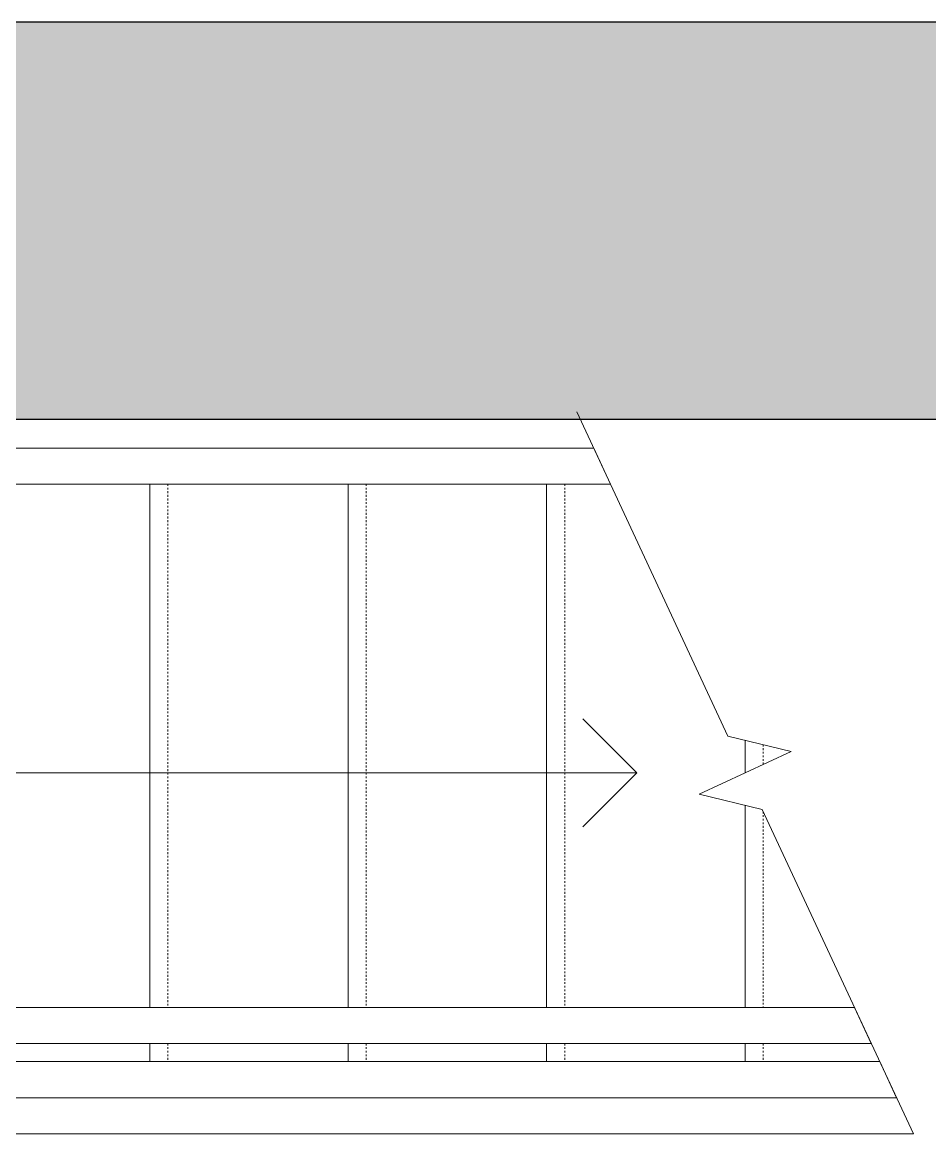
# Model space of a CAD drawing. Header units: inches. Extents: x -1287 to 1590, y -3558 to 989.
# Drawn here: x 574.3 to 624.6, y 52.3 to 113.9 of the extents above; entities that cross this region are included whole.
import ezdxf

# ---------------------------------------------------------------- set-up
doc = ezdxf.new("R2010")
doc.units = ezdxf.units.IN
doc.header["$MEASUREMENT"] = 0
doc.linetypes.add('Overhead 1_16_', pattern=[0.101562, 0.0625, -0.039062])
for name, color, linetype, lineweight in [('A-FLOR-HRAL', 11, 'Continuous', 18), ('A-WALL', 113, 'Continuous', 18), ('A-WALL-PATT', 111, 'Continuous', 18), ('S-STRS', 31, 'Continuous', 18), ('S-STRS-ANNO', 31, 'Continuous', 9), ('S-STRS-MBND', 31, 'Continuous', 18)]:
    doc.layers.add(name, color=color, linetype=linetype, lineweight=lineweight)

# ---------------------------------------------------------------- blocks, each defined once
blk = doc.blocks.new('Top Rail Type - Top Rail_Internal_-V1-1st Floor Construction')
at = {"layer": 'A-FLOR-HRAL', "lineweight": 9}
for p, q in [((548.403, 56.299), (548.403, 54.299)), ((548.403, 56.299), (621.864, 56.299)), ((622.796, 54.299), (621.864, 56.299)), ((548.403, 54.299), (622.796, 54.299))]:
    blk.add_line(p, q, dxfattribs=at)
blk = doc.blocks.new('Handrail Type - Handrail_Internal_-V2-1st Floor Construction')
at = {"layer": 'A-FLOR-HRAL', "lineweight": 9}
for p, q in [((548.403, 59.299), (548.403, 57.299)), ((548.403, 59.299), (620.465, 59.299)), ((621.398, 57.299), (620.465, 59.299)), ((548.403, 57.299), (621.398, 57.299))]:
    blk.add_line(p, q, dxfattribs=at)
blk = doc.blocks.new('Top Rail Type - Top Rail_Internal_-V3-1st Floor Construction')
at = {"layer": 'A-FLOR-HRAL', "lineweight": 9}
for p, q in [((548.403, 90.299), (548.403, 88.299)), ((548.403, 90.299), (606.009, 90.299)), ((606.942, 88.299), (606.009, 90.299)), ((548.403, 88.299), (606.942, 88.299))]:
    blk.add_line(p, q, dxfattribs=at)

msp = doc.modelspace()

# ---------------------------------------------------------------- hatches: boundary and pattern name
at = {"layer": 'A-WALL-PATT', "lineweight": 9}
h = msp.add_hatch(color=7, dxfattribs=at)
h.paths.add_polyline_path([(1067.897, 91.893), (1120.829, 91.893), (1120.829, 113.893), (1049.399, 113.893), (1049.399, 91.893)], flags=0)
h.paths.add_polyline_path([(1329.149, 91.893), (1329.149, 113.893), (1290.237, 113.893), (1290.237, 91.893), (1308.882, 91.893)], flags=0)
h.paths.add_polyline_path([(966.336, 91.893), (1006.899, 91.893), (1006.899, 113.893), (966.336, 113.893)], flags=0)
h.paths.add_polyline_path([(1161.829, 91.893), (1263.737, 91.893), (1263.737, 113.893), (1161.829, 113.893)], flags=0)
h.paths.add_polyline_path([(799.336, 91.893), (848.013, 91.893), (848.013, 113.893), (799.336, 113.893), (799.336, 109.826)], flags=0)
h.paths.add_polyline_path([(756.836, 91.893), (756.836, 113.893), (677.931, 113.893), (677.931, 91.893), (746.585, 91.893)], flags=0)
h.paths.add_polyline_path([(520.25, 91.893), (520.25, 113.893), (480.776, 113.893), (480.776, 91.893), (505.601, 91.893)], flags=0)
h.paths.add_polyline_path([(562.75, 91.893), (635.431, 91.893), (635.431, 113.893), (562.75, 113.893)], flags=0)
h.paths.add_polyline_path([(923.836, 91.893), (923.836, 113.893), (890.513, 113.893), (890.513, 91.893)], flags=0)

# ---------------------------------------------------------------- linework, layer by layer
at = {"layer": 'A-WALL', "color": 8, "lineweight": 30}
for p, q in [((635.431, 113.893), (562.75, 113.893)), ((562.75, 91.893), (635.431, 91.893))]:
    msp.add_line(p, q, dxfattribs=at)
at = {"layer": 'S-STRS', "lineweight": 9}
for p, q in [((581.403, 88.299), (581.403, 59.299)), ((592.403, 88.299), (592.403, 59.299)), ((603.403, 88.299), (603.403, 59.299)), ((614.403, 74.107), (614.403, 72.299)), ((614.403, 70.491), (614.403, 59.299)), ((581.403, 57.299), (581.403, 56.299)), ((592.403, 57.299), (592.403, 56.299)), ((603.403, 57.299), (603.403, 56.299)), ((614.403, 57.299), (614.403, 56.299)), ((548.403, 52.299), (623.729, 52.299))]:
    msp.add_line(p, q, dxfattribs=at)
at = {"layer": 'S-STRS', "linetype": 'Overhead 1_16_', "lineweight": 9}
for p, q in [((582.403, 88.299), (582.403, 59.299)), ((593.403, 88.299), (593.403, 59.299)), ((604.403, 88.299), (604.403, 59.299)), ((615.403, 73.864), (615.403, 72.765)), ((615.403, 70.155), (615.403, 59.299)), ((582.403, 57.299), (582.403, 56.299)), ((593.403, 57.299), (593.403, 56.299)), ((604.403, 57.299), (604.403, 56.299)), ((615.403, 57.299), (615.403, 56.299))]:
    msp.add_line(p, q, dxfattribs=at)
at = {"layer": 'S-STRS-ANNO'}
for p, q in [((608.403, 72.299), (605.403, 75.299)), ((570.403, 72.299), (581.403, 72.299)), ((581.403, 72.299), (592.403, 72.299)), ((592.403, 72.299), (603.403, 72.299)), ((603.403, 72.299), (608.403, 72.299)), ((608.403, 72.299), (605.403, 69.299))]:
    msp.add_line(p, q, dxfattribs=at)
at = {"layer": 'S-STRS-MBND', "lineweight": 9}
for p, q in [((613.452, 74.338), (605.077, 92.299)), ((616.952, 73.488), (613.452, 74.338)), ((611.854, 71.111), (616.952, 73.488)), ((615.354, 70.26), (611.854, 71.111)), ((623.729, 52.299), (615.354, 70.26))]:
    msp.add_line(p, q, dxfattribs=at)

# ---------------------------------------------------------------- block references
at = {"layer": 'A-FLOR-HRAL', "lineweight": 9}
for name in ['Top Rail Type - Top Rail_Internal_-V3-1st Floor Construction', 'Handrail Type - Handrail_Internal_-V2-1st Floor Construction', 'Top Rail Type - Top Rail_Internal_-V1-1st Floor Construction']:
    msp.add_blockref(name, (0, 0), dxfattribs=at)

doc.saveas('drawing.dxf')
